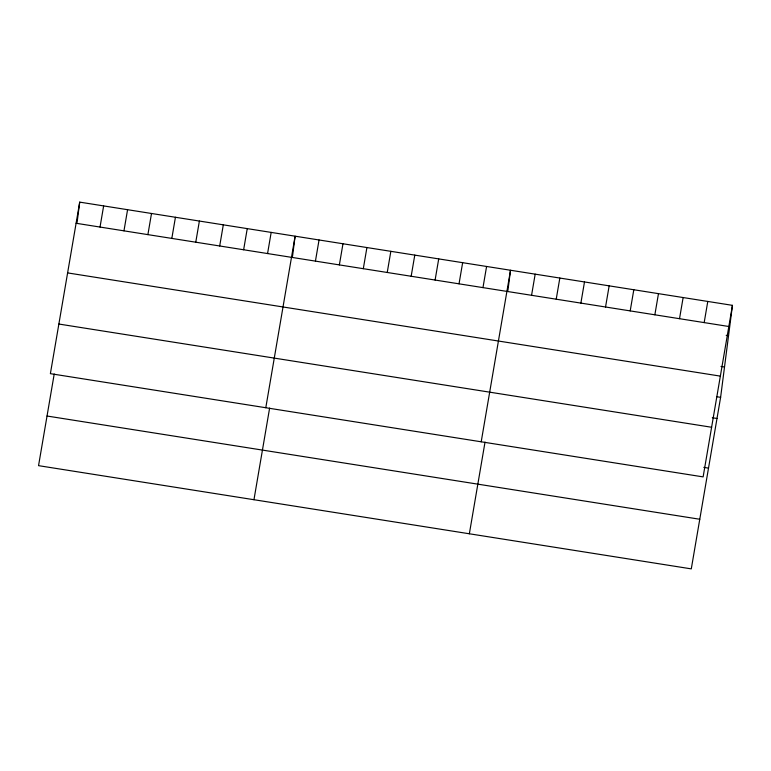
<?xml version="1.0" encoding="UTF-8"?>
<svg xmlns="http://www.w3.org/2000/svg" width="771" height="771" viewBox="0 0 771 771"><rect width="100%" height="100%" fill="white"/><g stroke="black" fill="none" stroke-linecap="round" stroke-linejoin="round"><path stroke-width="1.16" d="M77.11 222.356L79.712 202.127L732.45 305.345L720.615 397.335L691.288 568.873L38.55 465.655L54.221 373.983M292.508 256.425L295.11 236.186L265.793 407.734M507.916 290.484L510.518 270.245L481.2 441.793M79.712 202.127L50.385 373.665L703.123 476.892L732.45 305.345M100.028 227.059L103.642 205.905M123.967 230.837L127.581 209.693M147.897 234.625L151.511 213.48M171.827 238.412L175.441 217.258M195.767 242.2L199.381 221.046M219.696 245.978L223.311 224.833M243.636 249.765L247.25 228.621M267.566 253.553L271.18 232.399M253.958 499.714L269.628 408.042M315.435 261.118L319.049 239.974M339.365 264.906L342.979 243.752M363.305 268.694L366.919 247.539M387.235 272.471L390.849 251.327M411.165 276.259L414.779 255.114M435.104 280.046L438.718 258.892M459.034 283.834L462.648 262.68M482.974 287.612L486.588 266.467M469.356 533.783L485.026 442.111M531.566 295.303L535.18 274.148M556.219 299.196L559.833 278.052M580.881 303.099L584.495 281.945M605.543 306.993L609.157 285.848M630.196 310.896L633.81 289.751M654.858 314.799L658.473 293.645M679.521 318.693L683.135 297.548M704.174 322.596L707.788 301.442M76.098 223.272L728.836 326.499M726.195 335.327L728.547 335.703M721.001 366.418L724.518 366.977M67.607 272.905L720.355 376.123M717.088 396.776L720.615 397.335M712.298 417.737L717.001 418.48M58.875 324.042L711.614 427.259M703.817 467.371L708.51 468.113M47.031 416.022L699.769 519.249"/></g></svg>
